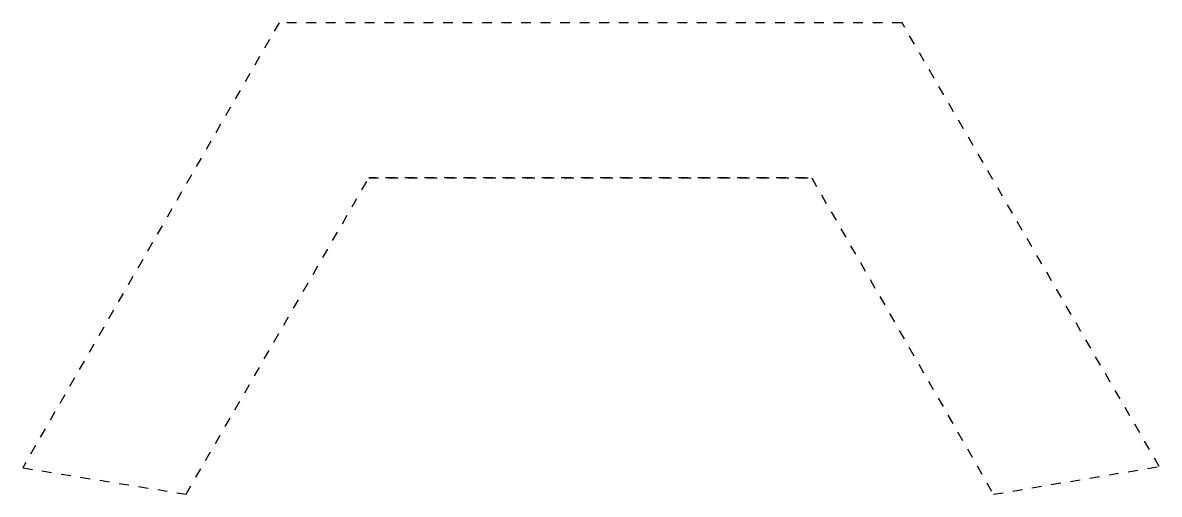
# Model space of a CAD drawing. Extents: x 2 to 22.5, y -9.7 to -1.1.
import ezdxf

# ---------------------------------------------------------------- set-up
doc = ezdxf.new("R2010")
doc.units = 0
doc.linetypes.add('AI-LINETYPE-1', pattern=[0.352778, 0.176389, -0.176389])
doc.linetypes.add('AI-LINETYPE-2', pattern=[0.352778, 0.176389, -0.176389])
doc.layers.add('LAYER_1', color=7, linetype='CONTINUOUS')

msp = doc.modelspace()

# ---------------------------------------------------------------- linework, layer by layer
at = {"layer": 'LAYER_1', "color": 1, "linetype": 'AI-LINETYPE-2'}
msp.add_lwpolyline([(16.233, -3.953), (19.515, -9.669), (22.51, -9.167), (17.864, -1.147), (6.614, -1.147), (1.983, -9.19), (4.934, -9.668), (8.233, -3.953), (16.233, -3.953)], dxfattribs=at)
at = {"layer": 'LAYER_1', "color": 1, "linetype": 'AI-LINETYPE-1'}
msp.add_open_spline([(8.233, -3.953), (8.233, -3.953), (16.233, -3.953), (16.233, -3.953), (16.233, -3.953), (8.233, -3.953), (8.233, -3.953)], degree=3, knots=[0, 0, 0, 0, 1, 1, 1, 2, 2, 2, 2], dxfattribs=at)

doc.saveas('drawing.dxf')
